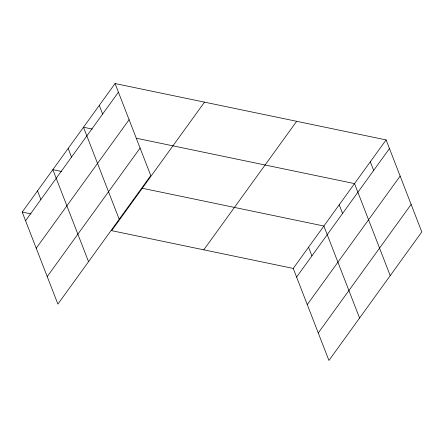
<?xml version="1.0" encoding="UTF-8"?>
<svg xmlns="http://www.w3.org/2000/svg" width="444" height="444" viewBox="0 0 444 444"><rect width="100%" height="100%" fill="white"/><g stroke="black" fill="none" stroke-linecap="round" stroke-linejoin="round"><path stroke-width="0.67" d="M115.068 83.544L150.766 175.569L57.892 304.09L22.2 212.066L115.068 83.544L386.108 139.91L421.8 231.935L328.932 360.456L293.234 268.431L111.644 230.664L204.512 102.142M25.558 220.718L118.426 92.202M36.23 248.235L129.099 119.714M47.225 276.579L140.093 148.057M203.796 249.828L296.664 121.312M293.234 268.431L386.108 139.91M296.592 277.089L389.466 148.568M307.265 304.601L400.133 176.079M318.259 332.945L411.127 204.423M92.302 129.071L83.494 127.239L119.186 219.264M136.347 138.234L354.528 183.605L390.226 275.63M61.655 171.484L52.847 169.652L88.539 261.677M142.291 188.256L323.881 226.018L359.579 318.043M22.2 212.066L31.008 213.897M370.318 161.76L373.676 170.413M339.205 204.812L342.563 213.47M308.558 247.225L311.916 255.883M99.284 105.395L102.636 114.047M68.171 148.446L71.528 157.104M37.524 190.859L40.881 199.517"/></g></svg>
